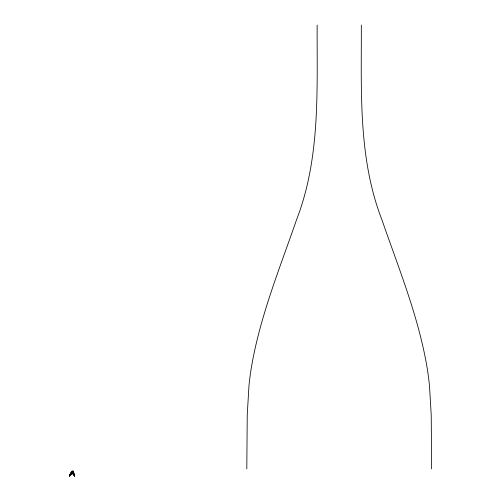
<?xml version="1.0" encoding="UTF-8"?>
<svg xmlns="http://www.w3.org/2000/svg" width="501" height="501" viewBox="0 0 501 501"><rect width="100%" height="100%" fill="white"/><g stroke="black" fill="none" stroke-linecap="round" stroke-linejoin="round"><path stroke-width="0.75" d="M246.811 468.886L247.237 414.991L248.947 386.02A138.608 60.295 90 0 1 250.982 369.932C259.343 318.066 279.452 269.212 296.523 219.826C320.584 157.771 316.895 90.293 317.139 25.05M69.363 475.95C70.24 473.332 73.409 467.151 73.96 473.695A21.148 21.148 0 0 0 74.737 475.95M69.451 475.95C69.72 473.959 73.353 468.642 73.76 473.376A22.677 22.677 0 0 0 74.405 475.343L74.649 475.95M69.545 475.95C70.027 473.238 73.916 469.8 74.035 474.597A18.387 18.387 0 0 0 74.555 475.95M69.639 475.95C69.971 473.639 73.804 470.752 73.979 474.716A22.044 22.044 0 0 0 74.461 475.95M69.733 475.95L70.741 474.315L72.119 473.339A2.167 2.167 0 0 1 72.777 473.238L73.791 474.566A22.395 22.395 0 0 0 74.367 475.95M69.821 475.95L71.392 474.215A2.543 2.543 0 0 1 72.131 473.959L72.47 473.915A4.547 4.547 0 0 1 72.914 473.908L73.716 474.829A17.285 17.285 0 0 0 74.098 475.612L74.28 475.95M431.637 468.886L431.217 414.991L429.507 386.02A138.608 60.295 90 0 0 427.472 369.932C419.112 318.066 398.996 269.212 381.931 219.826C357.871 157.771 361.559 90.293 361.315 25.05"/></g></svg>
